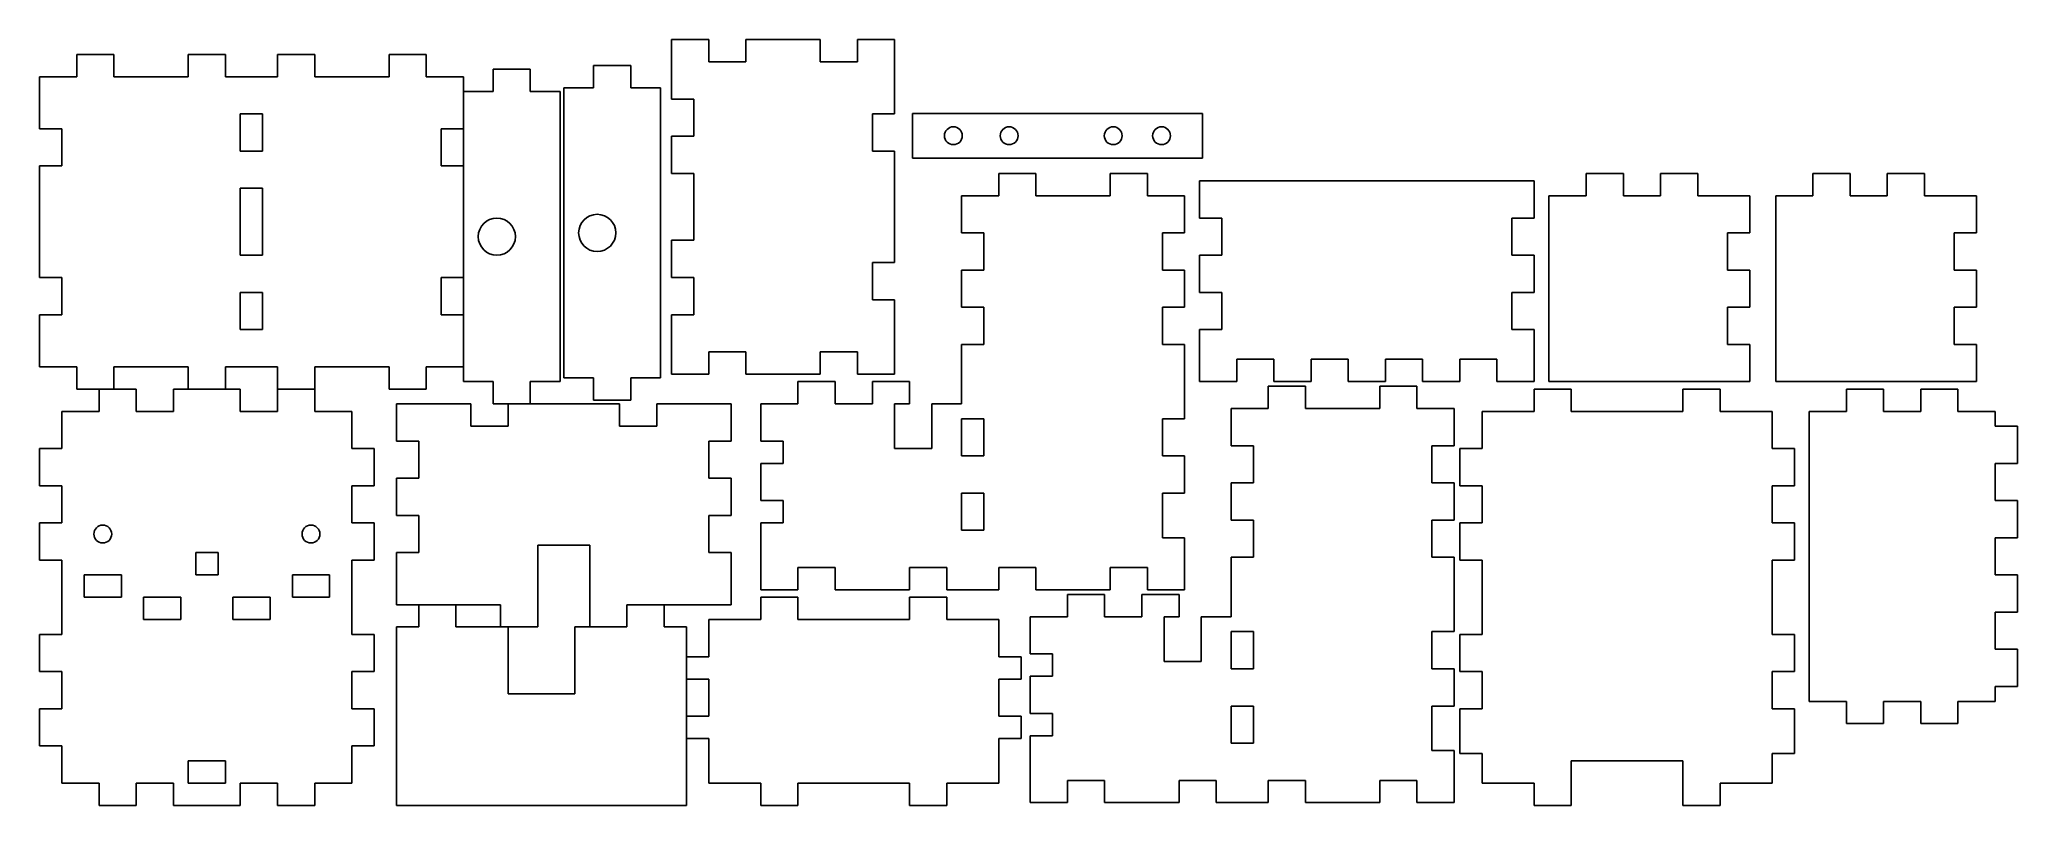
# Model space of a CAD drawing. Header units: millimetres. Extents: x 0 to 266, y 0 to 103.
import ezdxf

# ---------------------------------------------------------------- set-up
doc = ezdxf.new("R2010")
doc.units = ezdxf.units.MM
doc.layers.get('0').update_dxf_attribs({"lineweight": 25, "true_color": 0xffffff})

msp = doc.modelspace()

# ---------------------------------------------------------------- linework, layer by layer
for p, q in [((85, 103), (90, 103)), ((85, 103), (85, 95)), ((90, 103), (90, 100)), ((95, 100), (95, 103)), ((105, 103), (95, 103)), ((105, 100), (105, 103)), ((115, 103), (110, 103)), ((110, 103), (110, 100)), ((115, 103), (115, 93)), ((10, 101), (5, 101)), ((5, 101), (5, 98)), ((10, 98), (10, 101)), ((25, 101), (20, 101)), ((20, 101), (20, 98)), ((25, 98), (25, 101)), ((37, 101), (32, 101)), ((32, 101), (32, 98)), ((37, 98), (37, 101)), ((52, 101), (47, 101)), ((47, 101), (47, 98)), ((52, 98), (52, 101)), ((61, 96), (61, 99)), ((61, 99), (66, 99)), ((66, 99), (66, 96)), ((74.5, 96.5), (74.5, 99.5)), ((74.5, 99.5), (79.5, 99.5)), ((79.5, 99.5), (79.5, 96.5)), ((90, 100), (95, 100)), ((110, 100), (105, 100)), ((0, 98), (0, 91)), ((5, 98), (0, 98)), ((20, 98), (10, 98)), ((32, 98), (25, 98)), ((47, 98), (37, 98)), ((57, 98), (52, 98)), ((57, 98), (57, 91)), ((57, 57), (57, 96)), ((57, 96), (61, 96)), ((66, 96), (70, 96)), ((70, 96), (70, 57)), ((70.5, 57.5), (70.5, 96.5)), ((70.5, 96.5), (74.5, 96.5)), ((79.5, 96.5), (83.5, 96.5)), ((83.5, 96.5), (83.5, 57.5)), ((85, 95), (88, 95)), ((88, 95), (88, 90)), ((0, 91), (3, 91)), ((3, 91), (3, 86)), ((30, 93), (27, 93)), ((27, 93), (27, 88)), ((30, 88), (30, 93)), ((57, 91), (54, 91)), ((54, 91), (54, 86)), ((115, 93), (112, 93)), ((112, 93), (112, 88)), ((156.396, 93.06492), (117.396, 93.06492)), ((117.396, 93.06492), (117.396, 87.06492)), ((156.396, 87.06492), (156.396, 93.06492)), ((27, 88), (30, 88)), ((88, 90), (85, 90)), ((85, 90), (85, 85)), ((112, 88), (115, 88)), ((115, 73), (115, 88)), ((3, 86), (0, 86)), ((0, 71), (0, 86)), ((54, 86), (57, 86)), ((57, 71), (57, 86)), ((117.396, 87.06492), (156.396, 87.06492)), ((30, 83), (27, 83)), ((27, 83), (27, 74)), ((30, 74), (30, 83)), ((85, 85), (88, 85)), ((88, 85), (88, 76)), ((129, 82), (129, 85)), ((129, 85), (134, 85)), ((134, 85), (134, 82)), ((149, 85), (144, 85)), ((144, 85), (144, 82)), ((149, 82), (149, 85)), ((201, 84), (156, 84)), ((156, 84), (156, 79)), ((201, 84), (201, 79)), ((208, 82), (208, 85)), ((208, 85), (213, 85)), ((213, 85), (213, 82)), ((218, 82), (218, 85)), ((218, 85), (223, 85)), ((223, 85), (223, 82)), ((238.5, 82), (238.5, 85)), ((238.5, 85), (243.5, 85)), ((243.5, 85), (243.5, 82)), ((248.5, 82), (248.5, 85)), ((248.5, 85), (253.5, 85)), ((253.5, 85), (253.5, 82)), ((124, 77), (124, 82)), ((124, 82), (129, 82)), ((144, 82), (134, 82)), ((154, 82), (149, 82)), ((154, 82), (154, 77)), ((203, 57), (203, 82)), ((203, 82), (208, 82)), ((213, 82), (218, 82)), ((223, 82), (230, 82)), ((230, 82), (230, 77)), ((233.5, 57), (233.5, 82)), ((233.5, 82), (238.5, 82)), ((243.5, 82), (248.5, 82)), ((253.5, 82), (260.5, 82)), ((260.5, 82), (260.5, 77)), ((156, 79), (159, 79)), ((159, 79), (159, 74)), ((201, 79), (198, 79)), ((198, 79), (198, 74)), ((88, 76), (85, 76)), ((85, 76), (85, 71)), ((127, 77), (124, 77)), ((127, 72), (127, 77)), ((154, 77), (151, 77)), ((151, 77), (151, 72)), ((230, 77), (227, 77)), ((227, 77), (227, 72)), ((260.5, 77), (257.5, 77)), ((257.5, 77), (257.5, 72)), ((27, 74), (30, 74)), ((112, 68), (112, 73)), ((112, 73), (115, 73)), ((124, 67), (124, 72)), ((124, 72), (127, 72)), ((151, 72), (154, 72)), ((154, 72), (154, 67)), ((159, 74), (156, 74)), ((156, 74), (156, 69)), ((198, 74), (201, 74)), ((201, 74), (201, 69)), ((227, 72), (230, 72)), ((230, 72), (230, 67)), ((257.5, 72), (260.5, 72)), ((260.5, 72), (260.5, 67)), ((3, 71), (0, 71)), ((3, 66), (3, 71)), ((54, 66), (54, 71)), ((54, 71), (57, 71)), ((85, 71), (88, 71)), ((88, 71), (88, 66)), ((30, 69), (27, 69)), ((27, 69), (27, 64)), ((30, 64), (30, 69)), ((115, 68), (112, 68)), ((115, 58), (115, 68)), ((127, 67), (124, 67)), ((127, 62), (127, 67)), ((154, 67), (151, 67)), ((151, 67), (151, 62)), ((156, 69), (159, 69)), ((159, 69), (159, 64)), ((201, 69), (198, 69)), ((198, 69), (198, 64)), ((230, 67), (227, 67)), ((227, 67), (227, 62)), ((260.5, 67), (257.5, 67)), ((257.5, 67), (257.5, 62)), ((0, 59), (0, 66)), ((0, 66), (3, 66)), ((27, 64), (30, 64)), ((57, 66), (54, 66)), ((57, 59), (57, 66)), ((88, 66), (85, 66)), ((85, 66), (85, 58)), ((159, 64), (156, 64)), ((156, 64), (156, 57)), ((198, 64), (201, 64)), ((201, 64), (201, 57)), ((124, 62), (127, 62)), ((124, 62), (124, 54)), ((151, 62), (154, 62)), ((154, 62), (154, 52)), ((227, 62), (230, 62)), ((230, 62), (230, 57)), ((257.5, 62), (260.5, 62)), ((260.5, 62), (260.5, 57)), ((0, 59), (5, 59)), ((5, 59), (5, 56)), ((10, 56), (10, 59)), ((10, 59), (20, 59)), ((20, 59), (20, 56)), ((25, 56), (25, 59)), ((32, 59), (25, 59)), ((32, 56), (32, 59)), ((47, 59), (37, 59)), ((37, 59), (37, 56)), ((47, 56), (47, 59)), ((57, 59), (52, 59)), ((52, 59), (52, 56)), ((90, 58), (90, 61)), ((90, 61), (95, 61)), ((95, 61), (95, 58)), ((105, 58), (105, 61)), ((105, 61), (110, 61)), ((110, 61), (110, 58)), ((161, 57), (161, 60)), ((161, 60), (166, 60)), ((166, 60), (166, 57)), ((171, 57), (171, 60)), ((171, 60), (176, 60)), ((176, 60), (176, 57)), ((181, 57), (181, 60)), ((181, 60), (186, 60)), ((186, 60), (186, 57)), ((191, 57), (191, 60)), ((191, 60), (196, 60)), ((196, 60), (196, 57)), ((5, 56), (10, 56)), ((8, 53), (8, 56)), ((8, 56), (13, 56)), ((13, 56), (13, 53)), ((18, 53), (18, 56)), ((27, 56), (18, 56)), ((20, 56), (25, 56)), ((27, 53), (27, 56)), ((37, 56), (32, 56)), ((32, 56), (32, 53)), ((37, 56), (32, 56)), ((37, 53), (37, 56)), ((52, 56), (47, 56)), ((57, 57), (61, 57)), ((61, 57), (61, 54)), ((66, 54), (66, 57)), ((66, 57), (70, 57)), ((70.5, 57.5), (74.5, 57.5)), ((74.5, 57.5), (74.5, 54.5)), ((79.5, 54.5), (79.5, 57.5)), ((79.5, 57.5), (83.5, 57.5)), ((85, 58), (90, 58)), ((95, 58), (105, 58)), ((102, 54), (102, 57)), ((102, 57), (107, 57)), ((107, 57), (107, 54)), ((110, 58), (115, 58)), ((112, 54), (112, 57)), ((112, 57), (117, 57)), ((117, 57), (117, 54)), ((156, 57), (161, 57)), ((165.2408, 53.37344), (165.2408, 56.37344)), ((165.2408, 56.37344), (170.2408, 56.37344)), ((166, 57), (171, 57)), ((170.2408, 56.37344), (170.2408, 53.37344)), ((176, 57), (181, 57)), ((185.2408, 56.37344), (180.2408, 56.37344)), ((180.2408, 56.37344), (180.2408, 53.37344)), ((185.2408, 53.37344), (185.2408, 56.37344)), ((186, 57), (191, 57)), ((196, 57), (201, 57)), ((201, 53), (201, 56)), ((201, 56), (206, 56)), ((230, 57), (203, 57)), ((206, 56), (206, 53)), ((226, 56), (221, 56)), ((221, 56), (221, 53)), ((226, 53), (226, 56)), ((260.5, 57), (233.5, 57)), ((243, 53), (243, 56)), ((243, 56), (248, 56)), ((248, 56), (248, 53)), ((253, 53), (253, 56)), ((253, 56), (258, 56)), ((258, 56), (258, 53)), ((48, 54), (48, 49)), ((48, 54), (58, 54)), ((58, 51), (58, 54)), ((61, 54), (66, 54)), ((78, 54), (63, 54)), ((63, 54), (63, 51)), ((74.5, 54.5), (79.5, 54.5)), ((78, 51), (78, 54)), ((93, 54), (83, 54)), ((93, 54), (83, 54)), ((83, 54), (83, 51)), ((93, 54), (93, 49)), ((97, 49), (97, 54)), ((97, 54), (102, 54)), ((107, 54), (112, 54)), ((115, 48), (115, 54)), ((115, 54), (117, 54)), ((120, 54), (120, 48)), ((120, 54), (124, 54)), ((160.2408, 48.37344), (160.2408, 53.37344)), ((160.2408, 53.37344), (165.2408, 53.37344)), ((180.2408, 53.37344), (170.2408, 53.37344)), ((190.2408, 53.37344), (185.2408, 53.37344)), ((190.2408, 53.37344), (190.2408, 48.37344)), ((3, 53), (3, 48)), ((3, 53), (8, 53)), ((13, 53), (18, 53)), ((32, 53), (27, 53)), ((42, 53), (37, 53)), ((42, 53), (42, 48)), ((63, 51), (58, 51)), ((83, 51), (78, 51)), ((127, 52), (124, 52)), ((124, 52), (124, 47)), ((127, 47), (127, 52)), ((154, 52), (151, 52)), ((151, 52), (151, 47)), ((194, 48), (194, 53)), ((194, 53), (201, 53)), ((221, 53), (206, 53)), ((233, 53), (226, 53)), ((233, 53), (233, 48)), ((238, 53), (238, 14)), ((238, 53), (243, 53)), ((248, 53), (253, 53)), ((258, 53), (263, 53)), ((263, 53), (263, 51)), ((263, 51), (266, 51)), ((266, 51), (266, 46)), ((3, 48), (0, 48)), ((0, 48), (0, 43)), ((42, 48), (45, 48)), ((45, 48), (45, 43)), ((48, 49), (51, 49)), ((51, 49), (51, 44)), ((90, 44), (90, 49)), ((90, 49), (93, 49)), ((100, 49), (97, 49)), ((100, 46), (100, 49)), ((120, 48), (115, 48)), ((163.2408, 48.37344), (160.2408, 48.37344)), ((163.2408, 43.37344), (163.2408, 48.37344)), ((190.2408, 48.37344), (187.2408, 48.37344)), ((187.2408, 48.37344), (187.2408, 43.37344)), ((191, 43), (191, 48)), ((191, 48), (194, 48)), ((233, 48), (236, 48)), ((236, 48), (236, 43)), ((97, 41), (97, 46)), ((97, 46), (100, 46)), ((124, 47), (127, 47)), ((151, 47), (154, 47)), ((154, 47), (154, 42)), ((266, 46), (263, 46)), ((263, 46), (263, 41)), ((0, 43), (3, 43)), ((3, 43), (3, 38)), ((45, 43), (42, 43)), ((42, 43), (42, 38)), ((48, 44), (48, 39)), ((51, 44), (48, 44)), ((48, 44), (48, 39)), ((93, 44), (90, 44)), ((93, 44), (93, 39)), ((93, 39), (93, 44)), ((160.2408, 38.37344), (160.2408, 43.37344)), ((160.2408, 43.37344), (163.2408, 43.37344)), ((187.2408, 43.37344), (190.2408, 43.37344)), ((190.2408, 43.37344), (190.2408, 38.37344)), ((194, 43), (191, 43)), ((194, 38), (194, 43)), ((236, 43), (233, 43)), ((233, 43), (233, 38)), ((100, 41), (97, 41)), ((100, 38), (100, 41)), ((127, 42), (124, 42)), ((124, 42), (124, 37)), ((127, 37), (127, 42)), ((154, 42), (151, 42)), ((151, 42), (151, 36)), ((263, 41), (266, 41)), ((266, 41), (266, 36)), ((3, 38), (0, 38)), ((0, 38), (0, 33)), ((42, 38), (45, 38)), ((45, 38), (45, 33)), ((48, 39), (51, 39)), ((51, 39), (51, 34)), ((90, 34), (90, 39)), ((90, 39), (93, 39)), ((97, 38), (100, 38)), ((97, 29), (97, 38)), ((163.2408, 38.37344), (160.2408, 38.37344)), ((163.2408, 33.37344), (163.2408, 38.37344)), ((190.2408, 38.37344), (187.2408, 38.37344)), ((187.2408, 38.37344), (187.2408, 33.37344)), ((191, 33), (191, 38)), ((191, 38), (194, 38)), ((233, 38), (236, 38)), ((236, 38), (236, 33)), ((67, 27), (67, 35)), ((67, 35), (74, 35)), ((74, 35), (74, 27)), ((124, 37), (127, 37)), ((151, 36), (154, 36)), ((154, 36), (154, 29)), ((266, 36), (263, 36)), ((263, 36), (263, 31)), ((0, 33), (3, 33)), ((3, 23), (3, 33)), ((24, 34), (21, 34)), ((21, 34), (21, 31)), ((24, 31), (24, 34)), ((45, 33), (42, 33)), ((42, 33), (42, 23)), ((48, 34), (48, 27)), ((51, 34), (48, 34)), ((93, 34), (90, 34)), ((93, 34), (93, 27)), ((102, 29), (102, 32)), ((102, 32), (107, 32)), ((107, 32), (107, 29)), ((117, 29), (117, 32)), ((117, 32), (122, 32)), ((122, 32), (122, 29)), ((129, 29), (129, 32)), ((129, 32), (134, 32)), ((134, 32), (134, 29)), ((144, 29), (144, 32)), ((144, 32), (149, 32)), ((149, 32), (149, 29)), ((160.2408, 33.37344), (163.2408, 33.37344)), ((160.2408, 33.37344), (160.2408, 25.37344)), ((187.2408, 33.37344), (190.2408, 33.37344)), ((190.2408, 33.37344), (190.2408, 23.37344)), ((194, 33), (191, 33)), ((194, 23), (194, 33)), ((236, 33), (233, 33)), ((233, 33), (233, 23)), ((6, 28), (6, 31)), ((6, 31), (11, 31)), ((11, 31), (11, 28)), ((21, 31), (24, 31)), ((39, 31), (34, 31)), ((34, 31), (34, 28)), ((39, 28), (39, 31)), ((263, 31), (266, 31)), ((266, 31), (266, 26)), ((11, 28), (6, 28)), ((14, 28), (14, 25)), ((19, 28), (14, 28)), ((19, 25), (19, 28)), ((26, 25), (26, 28)), ((26, 28), (31, 28)), ((31, 28), (31, 25)), ((34, 28), (39, 28)), ((48, 27), (62, 27)), ((51, 24), (51, 27)), ((56, 27), (56, 24)), ((62, 27), (62, 24)), ((67, 24), (67, 27)), ((74, 24), (74, 27)), ((79, 27), (79, 24)), ((79, 27), (79, 24)), ((93, 27), (79, 27)), ((84, 24), (84, 27)), ((97, 29), (102, 29)), ((97, 25), (97, 28)), ((97, 28), (102, 28)), ((102, 28), (102, 25)), ((107, 29), (117, 29)), ((122, 28), (117, 28)), ((117, 28), (117, 25)), ((122, 29), (129, 29)), ((122, 25), (122, 28)), ((134, 29), (144, 29)), ((138.2408, 25.37344), (138.2408, 28.37344)), ((138.2408, 28.37344), (143.2408, 28.37344)), ((143.2408, 28.37344), (143.2408, 25.37344)), ((148.2408, 25.37344), (148.2408, 28.37344)), ((148.2408, 28.37344), (153.2408, 28.37344)), ((149, 29), (154, 29)), ((153.2408, 28.37344), (153.2408, 25.37344)), ((14, 25), (19, 25)), ((31, 25), (26, 25)), ((48, 24), (51, 24)), ((48, 24), (48, 0)), ((56, 24), (67, 24)), ((63, 24), (63, 15)), ((72, 15), (72, 24)), ((79, 24), (72, 24)), ((87, 24), (84, 24)), ((87, 24), (85, 24)), ((87, 24), (87, 0)), ((90, 25), (97, 25)), ((90, 25), (90, 20)), ((117, 25), (102, 25)), ((129, 25), (122, 25)), ((129, 25), (129, 20)), ((133.2408, 20.37344), (133.2408, 25.37344)), ((133.2408, 25.37344), (138.2408, 25.37344)), ((143.2408, 25.37344), (148.2408, 25.37344)), ((151.2408, 19.37344), (151.2408, 25.37344)), ((151.2408, 25.37344), (153.2408, 25.37344)), ((156.2408, 25.37344), (156.2408, 19.37344)), ((156.2408, 25.37344), (160.2408, 25.37344)), ((266, 26), (263, 26)), ((263, 26), (263, 21)), ((0, 18), (0, 23)), ((0, 23), (3, 23)), ((42, 23), (45, 23)), ((45, 23), (45, 18)), ((163.2408, 23.37344), (160.2408, 23.37344)), ((160.2408, 23.37344), (160.2408, 18.37344)), ((163.2408, 18.37344), (163.2408, 23.37344)), ((190.2408, 23.37344), (187.2408, 23.37344)), ((187.2408, 23.37344), (187.2408, 18.37344)), ((191, 18), (191, 23)), ((191, 23), (194, 23)), ((233, 23), (236, 23)), ((236, 23), (236, 18)), ((90, 20), (87, 20)), ((129, 20), (132, 20)), ((132, 17), (132, 20)), ((136.2408, 20.37344), (133.2408, 20.37344)), ((136.2408, 17.37344), (136.2408, 20.37344)), ((156.2408, 19.37344), (151.2408, 19.37344)), ((263, 21), (266, 21)), ((266, 21), (266, 16)), ((3, 18), (0, 18)), ((3, 13), (3, 18)), ((45, 18), (42, 18)), ((42, 18), (42, 13)), ((87, 17), (90, 17)), ((90, 17), (90, 12)), ((132, 17), (129, 17)), ((129, 17), (129, 12)), ((133.2408, 12.37344), (133.2408, 17.37344)), ((133.2408, 17.37344), (136.2408, 17.37344)), ((160.2408, 18.37344), (163.2408, 18.37344)), ((187.2408, 18.37344), (190.2408, 18.37344)), ((190.2408, 18.37344), (190.2408, 13.37344)), ((194, 18), (191, 18)), ((194, 13), (194, 18)), ((236, 18), (233, 18)), ((233, 18), (233, 13)), ((266, 16), (263, 16)), ((263, 16), (263, 14)), ((63, 15), (72, 15)), ((163.2408, 13.37344), (160.2408, 13.37344)), ((160.2408, 13.37344), (160.2408, 8.37344)), ((163.2408, 8.37344), (163.2408, 13.37344)), ((190.2408, 13.37344), (187.2408, 13.37344)), ((187.2408, 13.37344), (187.2408, 7.37344)), ((243, 14), (238, 14)), ((243, 11), (243, 14)), ((253, 14), (248, 14)), ((248, 14), (248, 11)), ((253, 11), (253, 14)), ((263, 14), (258, 14)), ((258, 14), (258, 11)), ((0, 8), (0, 13)), ((0, 13), (3, 13)), ((42, 13), (45, 13)), ((45, 8), (45, 13)), ((90, 12), (87, 12)), ((87, 12), (87, 9)), ((129, 12), (132, 12)), ((132, 12), (132, 9)), ((136.2408, 12.37344), (133.2408, 12.37344)), ((136.2408, 9.37344), (136.2408, 12.37344)), ((191, 7), (191, 13)), ((191, 13), (194, 13)), ((233, 13), (236, 13)), ((236, 13), (236, 7)), ((248, 11), (243, 11)), ((258, 11), (253, 11)), ((3, 8), (0, 8)), ((3, 3), (3, 8)), ((45, 8), (42, 8)), ((42, 8), (42, 3)), ((87, 9), (90, 9)), ((90, 9), (90, 3)), ((132, 9), (129, 9)), ((129, 9), (129, 3)), ((133.2408, 9.37344), (136.2408, 9.37344)), ((133.2408, 0.37344), (133.2408, 9.37344)), ((160.2408, 8.37344), (163.2408, 8.37344)), ((25, 6), (20, 6)), ((20, 6), (20, 3)), ((25, 3), (25, 6)), ((187.2408, 7.37344), (190.2408, 7.37344)), ((190.2408, 7.37344), (190.2408, 0.37344)), ((194, 7), (191, 7)), ((194, 3), (194, 7)), ((206, 0), (206, 6)), ((206, 6), (221, 6)), ((221, 6), (221, 0)), ((236, 7), (233, 7)), ((233, 7), (233, 3)), ((3, 3), (8, 3)), ((8, 3), (8, 0)), ((13, 0), (13, 3)), ((13, 3), (18, 3)), ((18, 3), (18, 0)), ((20, 3), (25, 3)), ((27, 0), (27, 3)), ((27, 3), (32, 3)), ((32, 3), (32, 0)), ((37, 0), (37, 3)), ((37, 3), (42, 3)), ((90, 3), (97, 3)), ((97, 3), (97, 0)), ((102, 0), (102, 3)), ((102, 3), (117, 3)), ((105, 3), (114, 3)), ((117, 3), (117, 0)), ((122, 0), (122, 3)), ((122, 3), (129, 3)), ((138.2408, 0.37344), (138.2408, 3.37344)), ((138.2408, 3.37344), (143.2408, 3.37344)), ((143.2408, 3.37344), (143.2408, 0.37344)), ((153.2408, 0.37344), (153.2408, 3.37344)), ((153.2408, 3.37344), (158.2408, 3.37344)), ((158.2408, 3.37344), (158.2408, 0.37344)), ((165.2408, 0.37344), (165.2408, 3.37344)), ((165.2408, 3.37344), (170.2408, 3.37344)), ((170.2408, 3.37344), (170.2408, 0.37344)), ((180.2408, 0.37344), (180.2408, 3.37344)), ((180.2408, 3.37344), (185.2408, 3.37344)), ((185.2408, 3.37344), (185.2408, 0.37344)), ((194, 3), (201, 3)), ((201, 3), (201, 0)), ((226, 0), (226, 3)), ((226, 3), (233, 3)), ((233, 3), (226, 3)), ((8, 0), (13, 0)), ((18, 0), (27, 0)), ((32, 0), (37, 0)), ((48, 0), (87, 0)), ((97, 0), (102, 0)), ((117, 0), (122, 0)), ((133.2408, 0.37344), (138.2408, 0.37344)), ((143.2408, 0.37344), (153.2408, 0.37344)), ((158.2408, 0.37344), (165.2408, 0.37344)), ((170.2408, 0.37344), (180.2408, 0.37344)), ((185.2408, 0.37344), (190.2408, 0.37344)), ((201, 0), (206, 0)), ((221, 0), (226, 0))]:
    msp.add_line(p, q)
for centre, radius in [((122.896, 90.06492), 1.2), ((130.396, 90.06492), 1.2), ((144.396, 90.06492), 1.2), ((150.896, 90.06492), 1.2), ((61.5, 76.5), 2.5), ((75, 77), 2.5), ((8.5, 36.5), 1.2), ((36.5, 36.5), 1.2)]:
    msp.add_circle(centre, radius)

doc.saveas('drawing.dxf')
